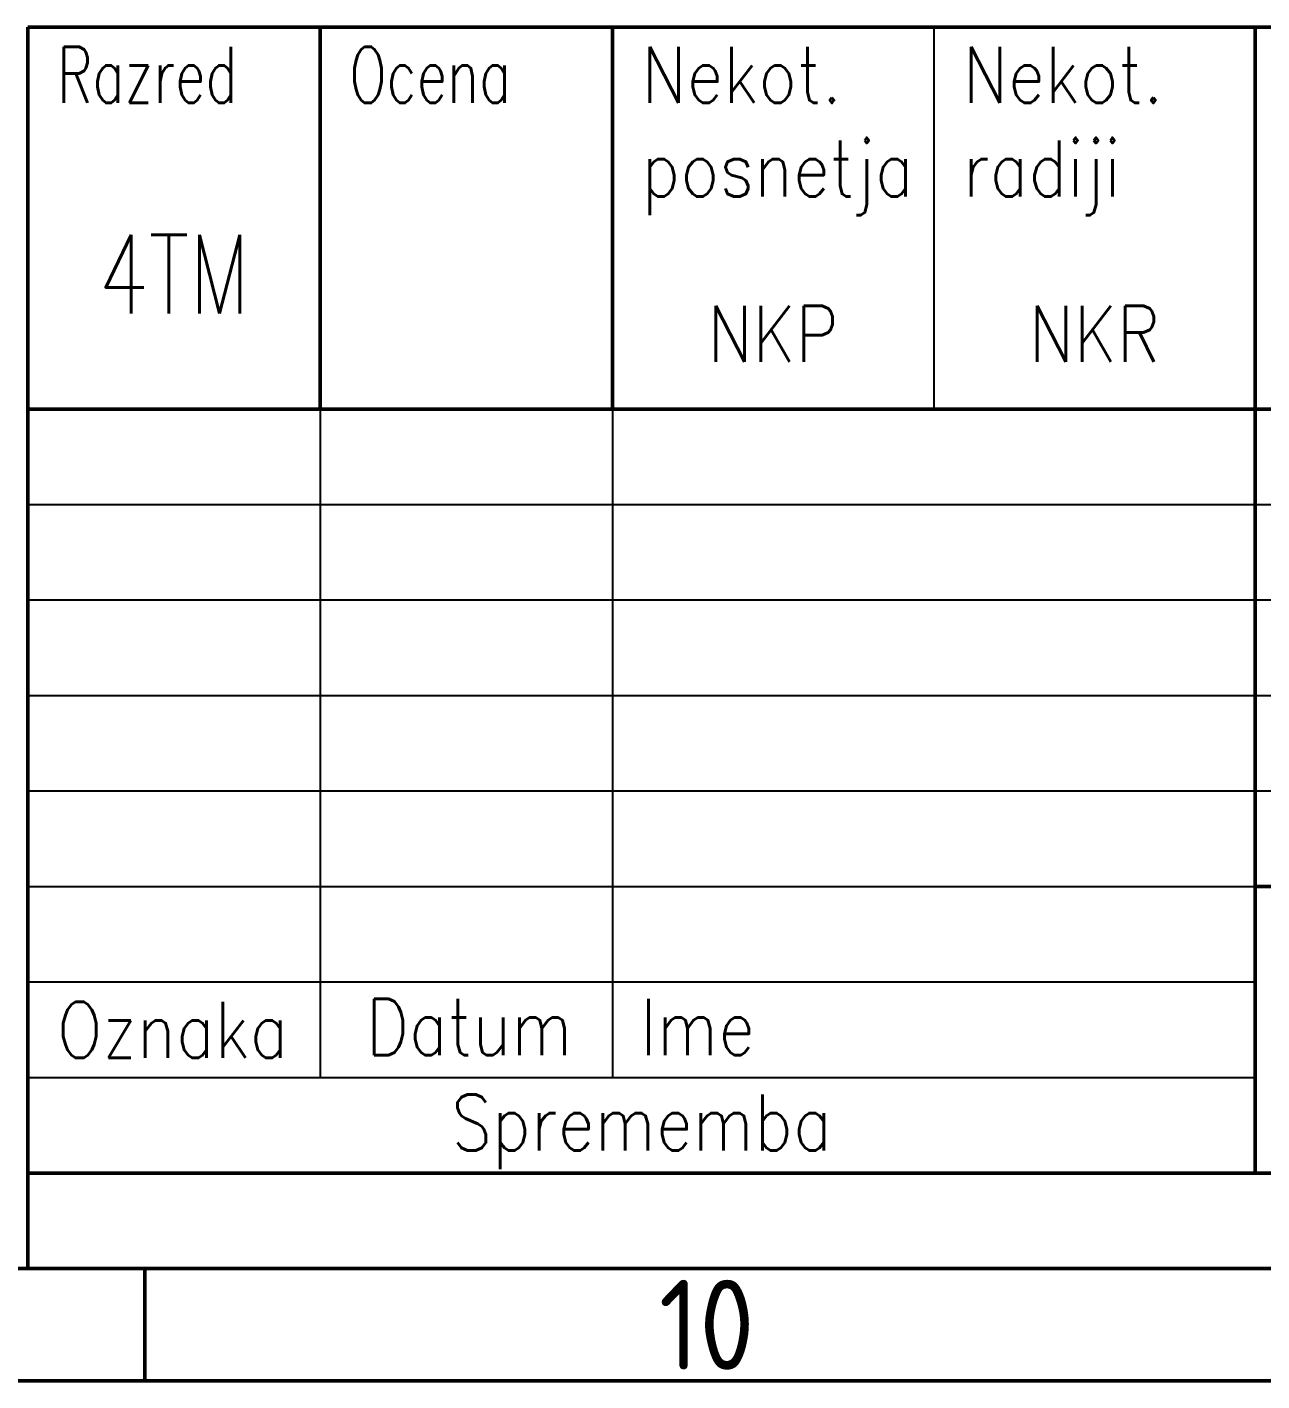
# Model space of a CAD drawing. Header units: millimetres. Extents: x -74 to 1648, y -1911 to -681.
# Drawn here: x 1071.6 to 1236.5, y -1910.7 to -1729.9 of the extents above; entities that cross this region are included whole.
import ezdxf
from ezdxf.enums import TextEntityAlignment as Align

# ---------------------------------------------------------------- set-up
doc = ezdxf.new("R2010")
doc.units = ezdxf.units.MM
doc.header["$MEASUREMENT"] = 0
for name, color, linetype, lineweight in [('Crta_025', 5, 'Continuous', 25), ('Crta_035', 3, 'Continuous', 35), ('Crta_05', 1, 'Continuous', 50)]:
    doc.layers.add(name, color=color, linetype=linetype, lineweight=lineweight)
doc.layers.add('RAHM2', color=1, linetype='Continuous')
doc.styles.add('oznake', font='geniso.shx', dxfattribs={"height": 4})
doc.styles.add('TEHN_25', font='romans.shx', dxfattribs={"width": 0.85, "height": 2.5})
doc.styles.add('TEHN_35', font='romans.shx', dxfattribs={"width": 0.85, "height": 3.5})

msp = doc.modelspace()

# ---------------------------------------------------------------- linework, layer by layer
at = {"layer": 'Crta_025'}
for p, q in [((1192.65531, -1729.94814), (1192.65531, -1780.94814)), ((1110.75531, -1780.94814), (1110.75531, -1870.19814)), ((1149.75531, -1780.94814), (1149.75531, -1870.19814)), ((1071.75531, -1793.69814), (1368.15531, -1793.69814)), ((1368.15531, -1806.44814), (1071.75531, -1806.44814)), ((1071.75531, -1819.19814), (1368.15531, -1819.19814)), ((1368.15531, -1831.94814), (1071.75531, -1831.94814)), ((1071.75531, -1844.69814), (1235.55531, -1844.69814)), ((1235.55531, -1857.44814), (1071.75531, -1857.44814)), ((1071.75531, -1870.19814), (1235.55531, -1870.19814))]:
    msp.add_line(p, q, dxfattribs=at)
at = {"layer": 'Crta_05'}
for p, q in [((1071.75531, -1729.94814), (1071.75531, -1895.69814)), ((1071.75531, -1729.94814), (1633.35531, -1729.94814)), ((1110.75531, -1729.94814), (1110.75531, -1780.94814)), ((1149.75531, -1729.94814), (1149.75531, -1780.94814)), ((1235.55531, -1729.94814), (1235.55531, -1882.94814)), ((1071.75531, -1780.94814), (1633.35531, -1780.94814)), ((1235.55531, -1844.69814), (1633.35531, -1844.69814)), ((1071.75531, -1882.94814), (1578.75531, -1882.94814)), ((-58.64469, -1895.69814), (1633.35531, -1895.69814)), ((1087.35531, -1895.69814), (1087.35531, -1910.69814)), ((-73.64469, -1910.69814), (1648.35531, -1910.69814))]:
    msp.add_line(p, q, dxfattribs=at)

# ---------------------------------------------------------------- texts
at = {"layer": 'Crta_025', "style": 'TEHN_25'}
for s, width, p in [('Razred', 0.7, (1075.65531, -1740.07314)), ('Ocena', 0.7, (1114.65531, -1740.07314)), ('Oznaka', 0.85, (1075.65531, -1867.57314))]:
    msp.add_text(s, height=7.5, dxfattribs=dict(at, width=width)).set_placement(p)
at = {"layer": 'Crta_025', "style": 'TEHN_25', "width": 0.85}
for s, p in [('Datum', (1130.65735, -1867.19814)), ('Ime', (1161.15531, -1867.19814)), ('Sprememba', (1153.65531, -1879.94814))]:
    msp.add_text(s, height=7.5, dxfattribs=at).set_placement(p, align=Align.CENTER)
at = {"layer": 'Crta_025', "char_height": 7.5, "attachment_point": 1, "style": 'TEHN_25'}
for s, insert in [('Nekot.\\Pposnetja', (1153.65531, -1732.57314)), ('Nekot.\\Pradiji', (1196.55531, -1732.57314))]:
    msp.add_mtext_dynamic_manual_height_columns(s, width=14.3, gutter_width=17.5, heights=[0], dxfattribs=dict(at, insert=insert))
at = {"layer": 'Crta_035'}
for tag, text, height, style, width, p in [('4TM', '----', 10.5, 'TEHN_35', 0.75, (1091.25531, -1768.19814)), ('NKP', '', 7.5, 'TEHN_25', 0.85, (1171.20531, -1774.64814)), ('NKR', '', 7.5, 'TEHN_25', 0.85, (1214.10531, -1774.64814))]:
    msp.add_attdef(tag, text=text, height=height, dxfattribs=dict(at, style=style, width=width)).set_placement(p, align=Align.CENTER)
at = {"layer": 'RAHM2', "insert": (1162.35531, -1903.19814), "char_height": 12, "attachment_point": 5, "style": 'oznake'}
msp.add_mtext_dynamic_manual_height_columns('10', width=49.1380701, gutter_width=12.5, heights=[0], dxfattribs=at)

doc.saveas('drawing.dxf')
